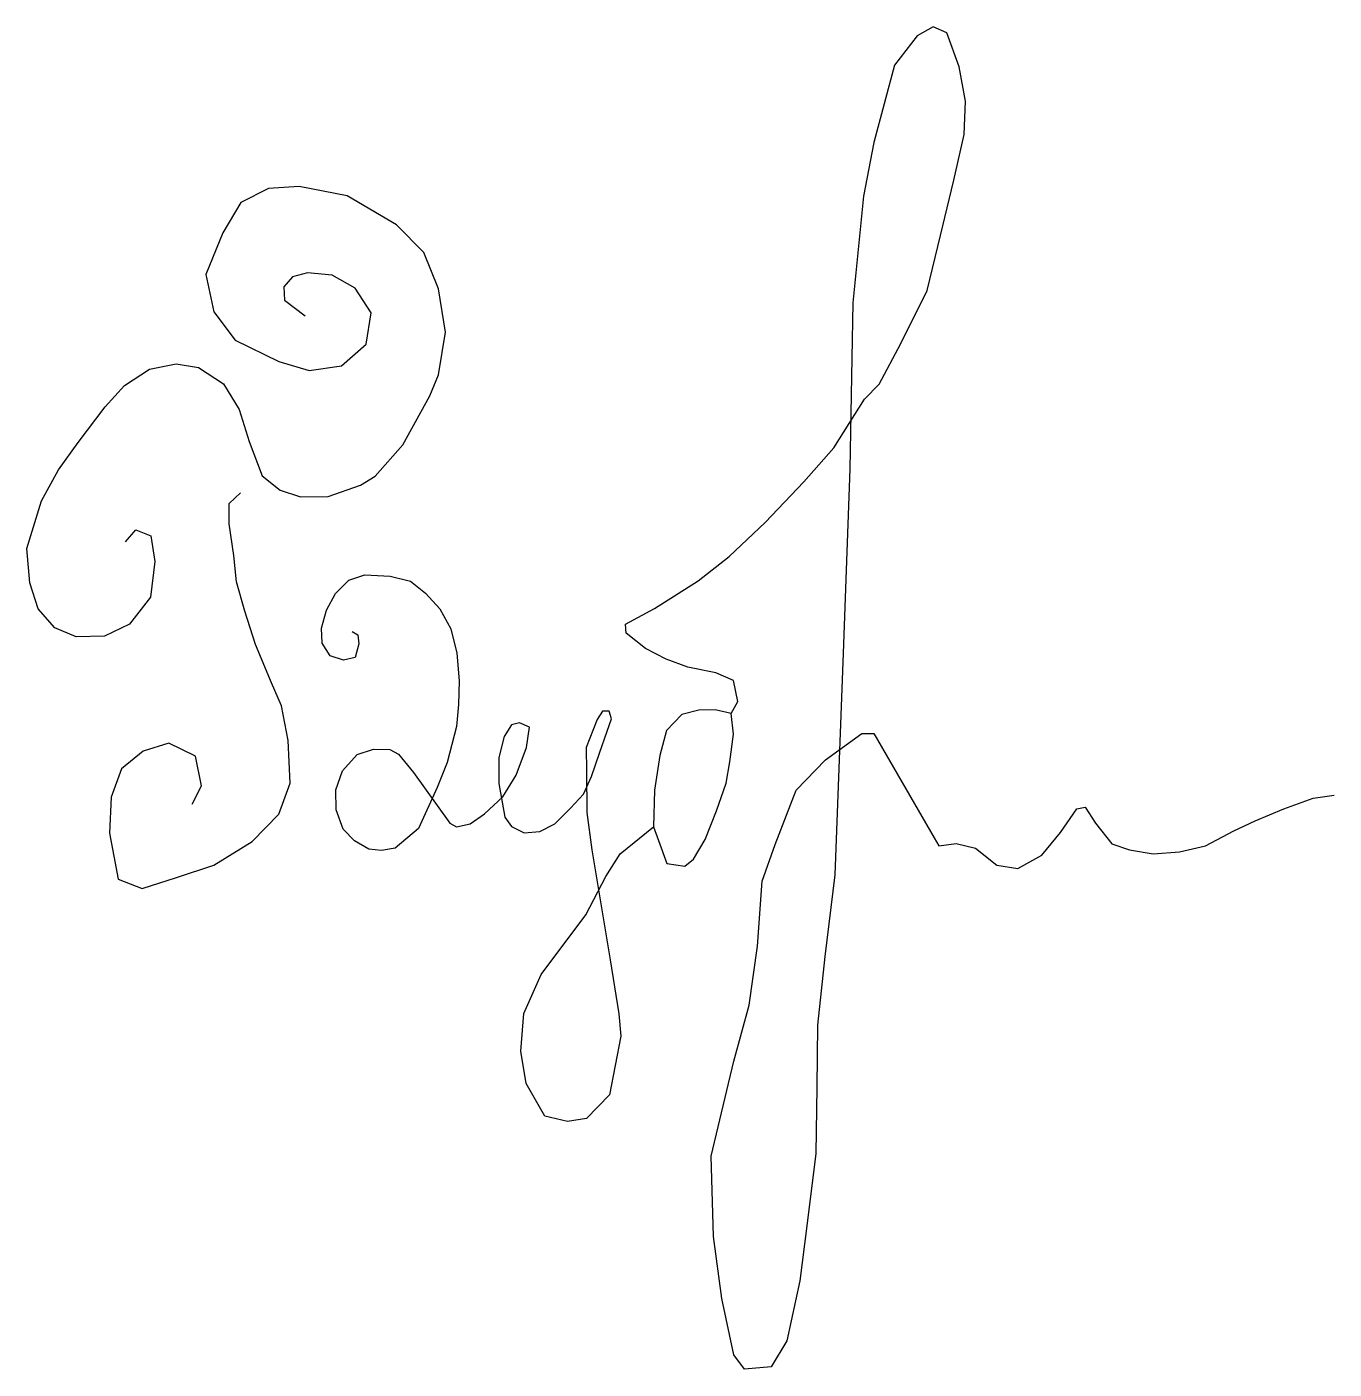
# Model space of a CAD drawing. Header units: millimetres. Extents: x 1851 to 8387, y 849 to 7562.
import ezdxf

# ---------------------------------------------------------------- set-up
doc = ezdxf.new("R2010")
doc.units = ezdxf.units.MM

# ---------------------------------------------------------------- blocks, each defined once
blk = doc.blocks.new('подпись')
at = {"color": 5, "lineweight": 25, "ltscale": 100, "true_color": 0x0000ff, "transparency": 33554687}
for p, q in [((6969.7, 8532.5), (6889.6, 8487.1)), ((7039.1, 8503.1), (6969.7, 8532.5)), ((6889.6, 8487.1), (6777.4, 8340.4)), ((7100.5, 8332.4), (7039.1, 8503.1)), ((6777.4, 8340.4), (6673.3, 7953.5)), ((7132.6, 8161.6), (7100.5, 8332.4)), ((7124.6, 7993.5), (7132.6, 8161.6)), ((7074.4, 7766.2), (7124.6, 7993.5)), ((6673.3, 7953.5), (6622.5, 7686)), ((3646.7, 7724.2), (3509.4, 7653.6)), ((3800.1, 7734.2), (3646.7, 7724.2)), ((4040.3, 7687.9), (3800.1, 7734.2)), ((7007, 7488.7), (7074.4, 7766.2)), ((3509.4, 7653.6), (3418.6, 7502.3)), ((4286.6, 7542.5), (4040.3, 7687.9)), ((6622.5, 7686), (6569.1, 7152.4)), ((4423.9, 7403.3), (4286.6, 7542.5)), ((3418.6, 7502.3), (3333.8, 7294.6)), ((6940.2, 7213.4), (7007, 7488.7)), ((4496.5, 7221.6), (4423.9, 7403.3)), ((3333.8, 7294.6), (3374.2, 7107)), ((3767.8, 7282.5), (3723.4, 7232)), ((3842.5, 7302.6), (3767.8, 7282.5)), ((3965.6, 7290.5), (3842.5, 7302.6)), ((4080.7, 7226), (3965.6, 7290.5)), ((3723.4, 7232), (3727.4, 7165.5)), ((4161.4, 7103), (4080.7, 7226)), ((4532.9, 7005.8), (4496.5, 7221.6)), ((6809.3, 6948.9), (6940.2, 7213.4)), ((3727.4, 7165.5), (3830.4, 7086.8)), ((6569.1, 7152.4), (6553.1, 6321.8)), ((3374.2, 7107), (3481.2, 6965.8)), ((4135.2, 6945.7), (4161.4, 7103)), ((4496.5, 6792), (4532.9, 7005.8)), ((3481.2, 6965.8), (3699.2, 6858.9)), ((4012, 6836.7), (4135.2, 6945.7)), ((6699.8, 6746.1), (6809.3, 6948.9)), ((3053.1, 6821.4), (3186.3, 6847.6)), ((3186.3, 6847.6), (3297.3, 6829.5)), ((3699.2, 6858.9), (3850.5, 6814.6)), ((2927.9, 6738.7), (3053.1, 6821.4)), ((3297.3, 6829.5), (3422.4, 6746.8)), ((3850.5, 6814.6), (4012, 6836.7)), ((4454.1, 6686.8), (4496.5, 6792)), ((2831, 6631.8), (2927.9, 6738.7)), ((3422.4, 6746.8), (3501.2, 6619.7)), ((6627.7, 6671.4), (6699.8, 6746.1)), ((4318.8, 6442.5), (4454.1, 6686.8)), ((6473.6, 6426.7), (6627.7, 6671.4)), ((2695.8, 6454.4), (2831, 6631.8)), ((3501.2, 6619.7), (3551.6, 6458.4)), ((2596.8, 6316.9), (2695.8, 6454.4)), ((3551.6, 6458.4), (3616.2, 6287)), ((4181.5, 6285.2), (4318.8, 6442.5)), ((6323.4, 6256.6), (6473.6, 6426.7)), ((2512.1, 6161.6), (2596.8, 6316.9)), ((6553.1, 6321.8), (6519.9, 5400.8)), ((3616.2, 6287), (3705, 6216.4)), ((4106.7, 6240.6), (4181.5, 6285.2)), ((6129.7, 6054.6), (6323.4, 6256.6)), ((3451.3, 6149.5), (3506.8, 6202.2)), ((3705, 6216.4), (3808, 6182.1)), ((3808, 6182.1), (3945.2, 6184.1)), ((3945.2, 6184.1), (4106.7, 6240.6)), ((2439.4, 5923.1), (2512.1, 6161.6)), ((3451.3, 6046.9), (3451.3, 6149.5)), ((3473.5, 5888.9), (3451.3, 6046.9)), ((5951.1, 5884.1), (6129.7, 6054.6)), ((2931.9, 5957.3), (2984.4, 6017.8)), ((2984.4, 6017.8), (3059.1, 5987.6)), ((3059.1, 5987.6), (3079.3, 5858.5)), ((2453.5, 5751.6), (2439.4, 5923.1)), ((3079.3, 5858.5), (3057, 5681)), ((3487.4, 5757.9), (3473.5, 5888.9)), ((5795.9, 5762.4), (5951.1, 5884.1)), ((4049.6, 5765.4), (4129.6, 5792.5)), ((4129.6, 5792.5), (4256.2, 5784.9)), ((4256.2, 5784.9), (4357.3, 5760.8)), ((2495.9, 5622.5), (2453.5, 5751.6)), ((3529, 5611), (3487.4, 5757.9)), ((3981.8, 5699.1), (4049.6, 5765.4)), ((4357.3, 5760.8), (4432.6, 5700.6)), ((5577.2, 5623.6), (5795.9, 5762.4)), ((3057, 5681), (2952.1, 5545.9)), ((3936.6, 5614.7), (3981.8, 5699.1)), ((4432.6, 5700.6), (4503.5, 5622.2)), ((2578.7, 5527.7), (2495.9, 5622.5)), ((3581.7, 5444), (3529, 5611)), ((3912.4, 5525.8), (3936.6, 5614.7)), ((4503.5, 5622.2), (4559.3, 5522.8)), ((5432, 5545.3), (5577.2, 5623.6)), ((2685.6, 5481.4), (2578.7, 5527.7)), ((2952.1, 5545.9), (2826.9, 5485.4)), ((3915.4, 5450.5), (3912.4, 5525.8)), ((4064.9, 5508.7), (4093.4, 5492.7)), ((4559.3, 5522.8), (4589.5, 5400.8)), ((5435.4, 5499.8), (5432, 5545.3)), ((2826.9, 5485.4), (2685.6, 5481.4)), ((3662.2, 5252.7), (3581.7, 5444)), ((3956.2, 5387.2), (3915.4, 5450.5)), ((4099.4, 5447.5), (4081.3, 5378.2)), ((4093.4, 5492.7), (4099.4, 5447.5)), ((5532.2, 5423), (5435.4, 5499.8)), ((4022.5, 5366.1), (3956.2, 5387.2)), ((4081.3, 5378.2), (4022.5, 5366.1)), ((4589.5, 5400.8), (4600, 5262.1)), ((5635.7, 5371.3), (5532.2, 5423)), ((5744.1, 5331.3), (5635.7, 5371.3)), ((6519.9, 5400.8), (6479.2, 4291.6)), ((5884.3, 5301.3), (5744.1, 5331.3)), ((3712.1, 5136.3), (3662.2, 5252.7)), ((4600, 5262.1), (4597, 5144.6)), ((5972.8, 5263), (5884.3, 5301.3)), ((5994.5, 5159.6), (5972.8, 5263)), ((3745.4, 4963.9), (3712.1, 5136.3)), ((4597, 5144.6), (4586.5, 5034.3)), ((5317.8, 5110.6), (5290.7, 5068.4)), ((5351, 5110.6), (5317.8, 5110.6)), ((5361.6, 5072.9), (5351, 5110.6)), ((5799.1, 5115.7), (5714, 5094)), ((5880.9, 5117.3), (5799.1, 5115.7)), ((5961, 5099), (5880.9, 5117.3)), ((5961, 5099), (5994.5, 5159.6)), ((4862.5, 5042.8), (4824.8, 4984)), ((4901.7, 5051.8), (4862.5, 5042.8)), ((4952.9, 5030.7), (4901.7, 5051.8)), ((5290.7, 5068.4), (5234.9, 4928.3)), ((5340.5, 5009.7), (5361.6, 5072.9)), ((5714, 5094), (5637.3, 5013.9)), ((5972.7, 4995.6), (5961, 5099)), ((4586.5, 5034.3), (4541.3, 4853.5)), ((4824.8, 4984), (4799.1, 4878.6)), ((4937.9, 4928.3), (4952.9, 5030.7)), ((5302.8, 4901.2), (5340.5, 5009.7)), ((5637.3, 5013.9), (5603.9, 4888.9)), ((5954.3, 4857.2), (5972.7, 4995.6)), ((6431.8, 4866.4), (6612.9, 4998.6)), ((6612.9, 4998.6), (6673.3, 4998.6)), ((6673.3, 4998.6), (6975.1, 4476.6)), ((3021.2, 4911.2), (2913, 4822.5)), ((3148.8, 4950), (3021.2, 4911.2)), ((3282, 4886.2), (3148.8, 4950)), ((3756.5, 4750.4), (3745.4, 4963.9)), ((4090.5, 4893.6), (4171.9, 4920.8)), ((4171.9, 4920.8), (4254.8, 4919.3)), ((4254.8, 4919.3), (4297, 4895.2)), ((4885.1, 4791.2), (4937.9, 4928.3)), ((5234.9, 4928.3), (5236.4, 4809.3)), ((5262, 4783.7), (5302.8, 4901.2)), ((3312.5, 4736.5), (3282, 4886.2)), ((4018.1, 4812.3), (4090.5, 4893.6)), ((4297, 4895.2), (4372.4, 4803.2)), ((4541.3, 4853.5), (4490, 4727.9)), ((4799.1, 4878.6), (4799.1, 4749)), ((5603.9, 4888.9), (5577.2, 4715.4)), ((5936, 4750.5), (5954.3, 4857.2)), ((6285.6, 4715.6), (6431.8, 4866.4)), ((2913, 4822.5), (2860.2, 4681.1)), ((3983.4, 4717.4), (4018.1, 4812.3)), ((4372.4, 4803.2), (4553.4, 4550.1)), ((4818.7, 4682.7), (4885.1, 4791.2)), ((5222.8, 4694.8), (5262, 4783.7)), ((5236.4, 4809.3), (5239, 4604.3)), ((3266.4, 4645.5), (3312.5, 4736.5)), ((3698.3, 4595.1), (3756.5, 4750.4)), ((3984.9, 4616.4), (3983.4, 4717.4)), ((4490, 4727.9), (4396.5, 4524.5)), ((4799.1, 4749), (4829.3, 4580.3)), ((5577.2, 4715.4), (5572.1, 4532.4)), ((5887.6, 4612.1), (5936, 4750.5)), ((6181, 4443.7), (6285.6, 4715.6)), ((2860.2, 4681.1), (2851.9, 4500.8)), ((4726.8, 4596.8), (4818.7, 4682.7)), ((5156.5, 4625.5), (5222.8, 4694.8)), ((8724.1, 4622.7), (8870.4, 4676.1)), ((8870.4, 4676.1), (8974.9, 4690)), ((3565.1, 4459.2), (3698.3, 4595.1)), ((4021.1, 4520), (3984.9, 4616.4)), ((4655.9, 4547.1), (4726.8, 4596.8)), ((4829.3, 4580.3), (4862.5, 4533.6)), ((5079.6, 4547.1), (5156.5, 4625.5)), ((5239, 4604.3), (5263.2, 4416.6)), ((5830.8, 4468.6), (5887.6, 4612.1)), ((7607.1, 4504.4), (7688.3, 4622.7)), ((7688.3, 4622.7), (7730.1, 4629.7)), ((7730.1, 4629.7), (7781.2, 4550.8)), ((8580.2, 4562.4), (8724.1, 4622.7)), ((2851.9, 4500.8), (2896.3, 4270.7)), ((4076.9, 4461.2), (4021.1, 4520)), ((4396.5, 4524.5), (4280.4, 4425.1)), ((4553.4, 4550.1), (4588, 4532.1)), ((4588, 4532.1), (4655.9, 4547.1)), ((4862.5, 4533.6), (4925.8, 4501.9)), ((4925.8, 4501.9), (5004.2, 4509.5)), ((5004.2, 4509.5), (5079.6, 4547.1)), ((5405.7, 4397.4), (5572.1, 4532.4)), ((5572.1, 4532.4), (5597.2, 4463.6)), ((7514.2, 4390.8), (7607.1, 4504.4)), ((7781.2, 4550.8), (7862.8, 4446.4)), ((8331.8, 4437.1), (8473.4, 4511.4)), ((8473.4, 4511.4), (8580.2, 4562.4)), ((3373.6, 4340), (3565.1, 4459.2)), ((4149.3, 4420.6), (4076.9, 4461.2)), ((5597.2, 4463.6), (5638.9, 4349.3)), ((5772.4, 4370.3), (5830.8, 4468.6)), ((6116, 4260.5), (6181, 4443.7)), ((6975.1, 4476.6), (6998.8, 4437.1)), ((6998.8, 4437.1), (7084.7, 4448.7)), ((7084.7, 4448.7), (7182.2, 4425.5)), ((7862.8, 4446.4), (7951, 4416.3)), ((8201.8, 4407), (8331.8, 4437.1)), ((4212.6, 4413), (4149.3, 4420.6)), ((4280.4, 4425.1), (4212.6, 4413)), ((5263.2, 4416.6), (5301.8, 4187.6)), ((5333.3, 4284.1), (5405.7, 4397.4)), ((5729, 4335.2), (5772.4, 4370.3)), ((7182.2, 4425.5), (7289, 4339.7)), ((7393.5, 4323.5), (7514.2, 4390.8)), ((7951, 4416.3), (8069.4, 4397.7)), ((8069.4, 4397.7), (8201.8, 4407)), ((3187.7, 4279), (3373.6, 4340)), ((5638.9, 4349.3), (5729, 4335.2)), ((7289, 4339.7), (7393.5, 4323.5)), ((2896.3, 4270.7), (3015.6, 4223.6)), ((3015.6, 4223.6), (3187.7, 4279)), ((5234.4, 4091.2), (5333.3, 4284.1)), ((6092.8, 3935.2), (6116, 4260.5)), ((6479.2, 4291.6), (6428.9, 3882.9)), ((5301.8, 4187.6), (5354.9, 3867)), ((5010, 3793.9), (5234.4, 4091.2)), ((6051, 3640.6), (6092.8, 3935.2)), ((5354.9, 3867), (5398.4, 3596.3)), ((6428.9, 3882.9), (6392.7, 3539.7)), ((4923.1, 3598.7), (5010, 3793.9)), ((5974.4, 3359.4), (6051, 3640.6)), ((4908.6, 3410.7), (4923.1, 3598.7)), ((5398.4, 3596.3), (5408, 3485.4)), ((6392.7, 3539.7), (6389.1, 3229.9)), ((5408, 3485.4), (5352.5, 3191.3)), ((4935.2, 3249.1), (4908.6, 3410.7)), ((5860.6, 2885.5), (5974.4, 3359.4)), ((5029.2, 3085.2), (4935.2, 3249.1)), ((6389.1, 3229.9), (6384.4, 2899)), ((5352.5, 3191.3), (5236.7, 3073.2)), ((5142.6, 3058.7), (5029.2, 3085.2)), ((5236.7, 3073.2), (5142.6, 3058.7)), ((6384.4, 2899), (6338.9, 2536.8)), ((5872.3, 2483.5), (5860.6, 2885.5)), ((6338.9, 2536.8), (6304.4, 2261.9)), ((5914.1, 2172.6), (5872.3, 2483.5)), ((6304.4, 2261.9), (6239.1, 1961.5)), ((5974.4, 1891.9), (5914.1, 2172.6)), ((6239.1, 1961.5), (6160.1, 1831.6)), ((6027.8, 1820), (5974.4, 1891.9)), ((6160.1, 1831.6), (6027.8, 1820))]:
    blk.add_line(p, q, dxfattribs=at)

msp = doc.modelspace()

# ---------------------------------------------------------------- block references
at = {"color": 5}
msp.add_blockref('подпись', (-588.3, -970.6), dxfattribs=at)

doc.saveas('drawing.dxf')
